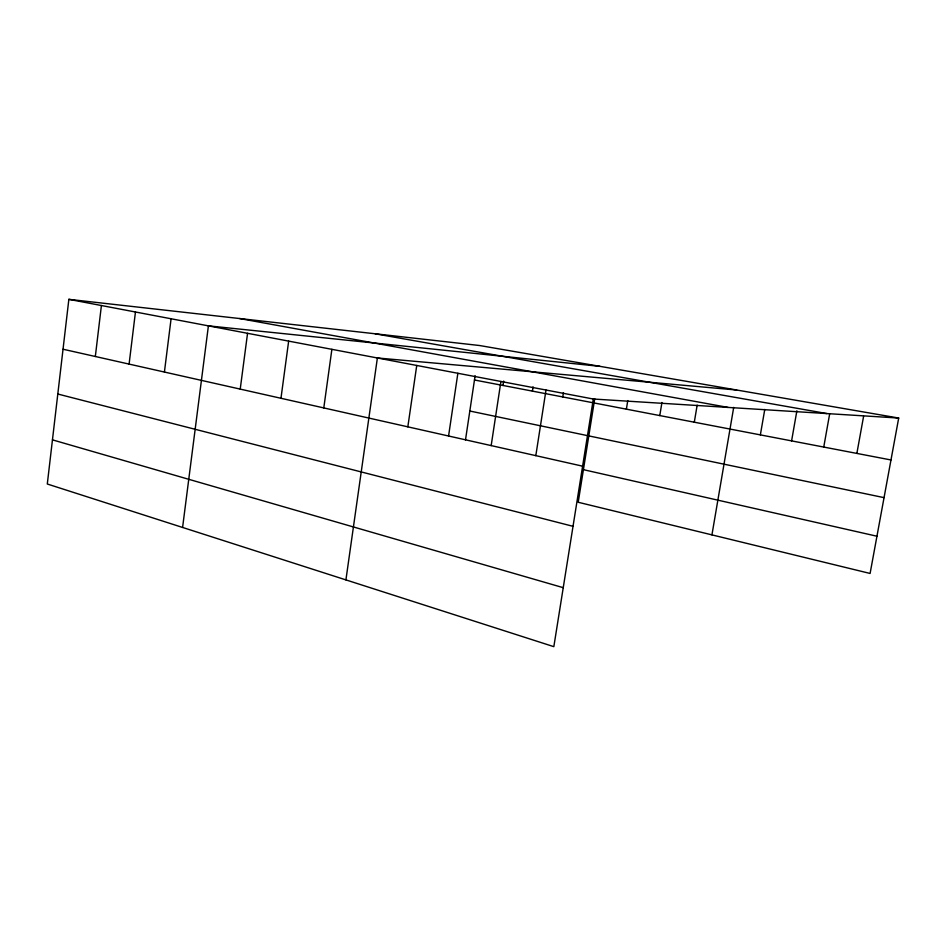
<?xml version="1.0" encoding="UTF-8"?>
<svg xmlns="http://www.w3.org/2000/svg" width="946" height="946" viewBox="0 0 946 946"><rect width="100%" height="100%" fill="white"/><g stroke="black" fill="none" stroke-linecap="round" stroke-linejoin="round"><path stroke-width="1.42" d="M898.7 418.049L479.634 345.526L68.857 299.338L47.3 484.009L553.836 646.662L593.319 399.023L898.7 418.049L870.095 573.453L578.207 502.267L594.727 398.727M95.333 356.488L101.411 305.523M129.094 364.092L135.455 311.991M164.415 372.038L171.084 318.767M182.59 527.454L208.404 325.862L599.894 366.339M240.225 389.113L247.556 333.299M280.974 398.278L288.66 341.116M323.792 407.915L331.88 349.334M345.917 579.898L377.383 357.978L736.662 390.012M407.832 426.835L416.737 365.463M448.57 436L457.864 373.28M465.491 439.937L475.117 375.692M491.175 445.601L500.919 381.463M503 385.471L503.662 381.096M532.409 391.124L533.071 386.855M535.814 455.641L546.019 390.036M562.752 396.942L563.426 392.614M626.382 409.169L627.777 400.584M659.776 415.578L661.94 402.499M694.305 422.2L697.167 405.136M711.936 534.88L733.706 407.371M760.359 434.888L764.77 409.441M791.589 440.883L796.887 410.777M823.753 447.056L829.713 413.615M856.863 453.418L863.58 416.382M375.148 333.784L826.922 413.579M239.575 318.53L728.053 407.419M68.857 299.338L593.319 399.023M474.478 379.996L890.99 459.969M469.831 411.025L884.049 497.643M63.039 349.228L582.618 466.177M583.41 469.665L876.954 536.228M57.801 394.021L573.028 526.319M52.456 439.855L563.237 587.679"/></g></svg>
